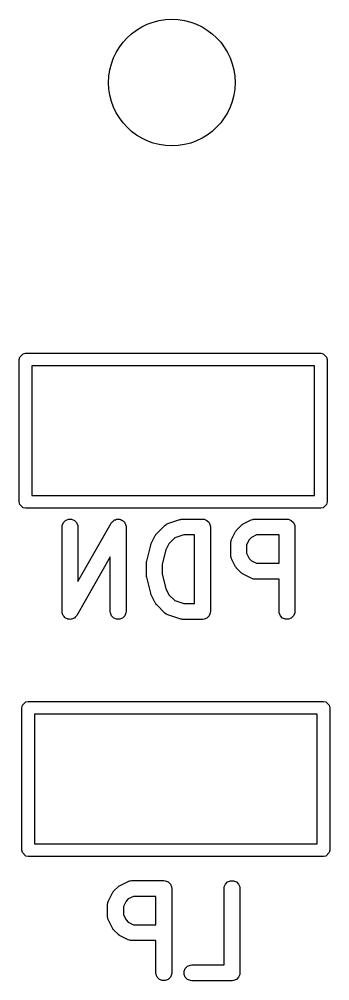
# Model space of a CAD drawing. Extents: x 89 to 178, y -115 to -57.
# Drawn here: x 104.84 to 107.78, y -96.21 to -87.1 of the extents above; entities that cross this region are included whole.
import ezdxf

# ---------------------------------------------------------------- set-up
doc = ezdxf.new("R2010")
doc.units = 0
doc.layers.add('BLACK', color=7, linetype='CONTINUOUS')

msp = doc.modelspace()

# ---------------------------------------------------------------- linework, layer by layer
at = {"layer": 'BLACK', "linetype": 'CONTINUOUS'}
for p, q in [((104.84, -90.325), (104.844567, -90.302039)), ((104.844567, -90.302039), (104.877039, -90.269567)), ((104.877039, -90.269567), (104.9, -90.265)), ((104.9, -90.265), (107.7, -90.265)), ((107.7, -90.265), (107.722961, -90.269567)), ((107.722961, -90.269567), (107.755433, -90.302039)), ((107.755433, -90.302039), (107.76, -90.325)), ((104.84, -91.675), (104.84, -90.325)), ((104.96, -90.385), (104.96, -91.615)), ((107.64, -90.385), (104.96, -90.385)), ((107.64, -91.615), (107.64, -90.385)), ((107.76, -90.325), (107.76, -91.675)), ((104.96, -91.615), (107.64, -91.615)), ((104.844567, -91.697961), (104.84, -91.675)), ((104.877039, -91.730433), (104.844567, -91.697961)), ((104.9, -91.735), (104.877039, -91.730433)), ((107.7, -91.735), (104.9, -91.735)), ((107.722961, -91.730433), (107.7, -91.735)), ((107.755433, -91.697961), (107.722961, -91.730433)), ((107.76, -91.675), (107.755433, -91.697961)), ((105.259067, -91.870627), (105.279759, -91.849935)), ((105.279759, -91.849935), (105.306795, -91.838736)), ((105.306795, -91.838736), (105.336059, -91.838736)), ((105.336059, -91.838736), (105.363095, -91.849935)), ((105.363095, -91.849935), (105.383787, -91.870627)), ((105.72985, -91.856986), (105.736902, -91.849935)), ((105.736902, -91.849935), (105.74132, -91.848104)), ((105.74132, -91.848104), (105.7451, -91.845178)), ((105.7451, -91.845178), (105.754721, -91.842553)), ((105.754721, -91.842553), (105.763938, -91.838736)), ((105.763938, -91.838736), (105.768719, -91.838736)), ((105.768719, -91.838736), (105.773331, -91.837478)), ((105.773331, -91.837478), (105.783228, -91.838736)), ((105.783228, -91.838736), (105.793202, -91.838736)), ((105.793202, -91.838736), (105.797617, -91.840565)), ((105.797617, -91.840565), (105.802361, -91.841168)), ((105.802361, -91.841168), (105.811025, -91.846118)), ((105.811025, -91.846118), (105.820238, -91.849935)), ((105.820238, -91.849935), (105.823616, -91.853313)), ((106.250091, -91.879239), (106.364377, -91.841144)), ((106.364377, -91.841144), (106.37163, -91.839494)), ((106.37163, -91.839494), (106.373462, -91.838736)), ((106.373462, -91.838736), (106.376116, -91.838474)), ((106.376116, -91.838474), (106.378714, -91.837884)), ((106.378714, -91.837884), (106.380688, -91.838024)), ((106.380688, -91.838024), (106.388094, -91.837295)), ((106.388094, -91.837295), (106.57857, -91.837295)), ((106.57857, -91.837295), (106.593202, -91.838736)), ((106.593202, -91.838736), (106.620238, -91.849935)), ((106.620238, -91.849935), (106.64093, -91.870627)), ((106.964077, -91.883308), (107.040267, -91.845213)), ((107.040267, -91.845213), (107.053999, -91.839958)), ((107.053999, -91.839958), (107.056686, -91.839767)), ((107.056686, -91.839767), (107.059176, -91.838736)), ((107.059176, -91.838736), (107.073808, -91.837295)), ((107.073808, -91.837295), (107.37857, -91.837295)), ((107.37857, -91.837295), (107.393202, -91.838736)), ((107.393202, -91.838736), (107.420238, -91.849935)), ((107.420238, -91.849935), (107.44093, -91.870627)), ((105.246427, -91.912295), (105.247868, -91.897663)), ((105.246427, -92.712295), (105.246427, -91.912295)), ((105.247868, -91.897663), (105.259067, -91.870627)), ((105.383787, -91.870627), (105.394986, -91.897663)), ((105.394986, -91.897663), (105.396427, -91.912295)), ((105.396427, -92.429878), (105.713452, -91.875085)), ((105.396427, -91.912295), (105.396427, -92.429878)), ((105.713452, -91.875085), (105.71564, -91.872001)), ((105.71564, -91.872001), (105.71621, -91.870627)), ((105.71621, -91.870627), (105.717609, -91.869227)), ((105.717609, -91.869227), (105.721962, -91.863095)), ((105.721962, -91.863095), (105.72985, -91.856986)), ((105.823616, -91.853313), (105.82777, -91.855687)), ((105.82777, -91.855687), (105.833879, -91.863576)), ((105.833879, -91.863576), (105.84093, -91.870627)), ((105.84093, -91.870627), (105.842759, -91.875043)), ((105.842759, -91.875043), (105.845687, -91.878824)), ((105.845687, -91.878824), (105.848311, -91.888447)), ((105.848311, -91.888447), (105.852129, -91.897663)), ((105.852129, -91.897663), (105.852865, -91.905145)), ((105.852865, -91.905145), (105.853387, -91.907056)), ((105.853387, -91.907056), (105.853199, -91.908531)), ((105.853199, -91.908531), (105.85357, -91.912295)), ((105.85357, -91.912295), (105.85357, -92.712295)), ((106.144585, -91.973547), (106.220775, -91.897357)), ((106.220775, -91.897357), (106.23214, -91.888029)), ((106.23214, -91.888029), (106.234632, -91.886996)), ((106.234632, -91.886996), (106.236666, -91.885233)), ((106.236666, -91.885233), (106.250091, -91.879239)), ((106.64093, -91.870627), (106.652129, -91.897663)), ((106.652129, -91.897663), (106.65357, -91.912295)), ((106.65357, -91.912295), (106.65357, -92.712295)), ((106.898854, -91.944755), (106.900274, -91.942501)), ((106.900274, -91.942501), (106.901769, -91.941204)), ((106.901769, -91.941204), (106.90649, -91.935452)), ((106.90649, -91.935452), (106.944585, -91.897357)), ((106.944585, -91.897357), (106.950334, -91.892638)), ((106.950334, -91.892638), (106.951634, -91.89114)), ((106.951634, -91.89114), (106.953893, -91.889718)), ((106.953893, -91.889718), (106.95595, -91.88803)), ((106.95595, -91.88803), (106.957777, -91.887272)), ((106.957777, -91.887272), (106.964077, -91.883308)), ((107.44093, -91.870627), (107.452129, -91.897663)), ((107.452129, -91.897663), (107.45357, -91.912295)), ((107.45357, -91.912295), (107.45357, -92.712295)), ((106.092441, -92.06923), (106.130536, -91.993039)), ((106.130536, -91.993039), (106.1345, -91.986739)), ((106.1345, -91.986739), (106.135258, -91.984912)), ((106.135258, -91.984912), (106.136946, -91.982855)), ((106.136946, -91.982855), (106.138368, -91.980596)), ((106.138368, -91.980596), (106.139866, -91.979296)), ((106.139866, -91.979296), (106.144585, -91.973547)), ((106.314321, -92.015942), (106.259257, -92.071006)), ((106.400264, -91.987295), (106.314321, -92.015942)), ((106.50357, -91.987295), (106.400264, -91.987295)), ((106.50357, -92.637295), (106.50357, -91.987295)), ((106.84909, -92.044866), (106.854345, -92.031135)), ((106.854345, -92.031135), (106.892441, -91.954944)), ((106.892441, -91.954944), (106.896404, -91.948647)), ((106.896404, -91.948647), (106.897163, -91.946817)), ((106.897163, -91.946817), (106.898854, -91.944755)), ((107.021162, -92.032911), (106.996427, -92.082381)), ((107.042045, -92.012029), (107.021162, -92.032911)), ((107.091513, -91.987295), (107.042045, -92.012029)), ((107.30357, -91.987295), (107.091513, -91.987295)), ((107.30357, -92.256342), (107.30357, -91.987295)), ((106.048666, -92.236961), (106.086762, -92.08458)), ((106.086762, -92.08458), (106.087147, -92.0835)), ((106.087147, -92.0835), (106.087186, -92.082962)), ((106.087186, -92.082962), (106.08951, -92.076886)), ((106.08951, -92.076886), (106.091709, -92.070735)), ((106.091709, -92.070735), (106.092031, -92.070299)), ((106.092031, -92.070299), (106.092441, -92.06923)), ((106.259257, -92.071006), (106.230287, -92.128946)), ((106.846427, -92.064676), (106.847868, -92.050044)), ((106.846427, -92.178961), (106.846427, -92.064676)), ((106.847868, -92.050044), (106.848898, -92.047555)), ((106.848898, -92.047555), (106.84909, -92.044866)), ((106.996427, -92.082381), (106.996427, -92.161255)), ((105.70357, -92.194711), (105.386545, -92.749505)), ((105.70357, -92.712295), (105.70357, -92.194711)), ((106.230287, -92.128946), (106.196427, -92.264387)), ((106.847868, -92.193593), (106.846427, -92.178961)), ((106.848898, -92.196081), (106.847868, -92.193593)), ((106.84909, -92.198771), (106.848898, -92.196081)), ((106.854345, -92.212502), (106.84909, -92.198771)), ((106.892441, -92.288693), (106.854345, -92.212502)), ((106.996427, -92.161255), (107.021162, -92.210725)), ((107.021162, -92.210725), (107.042045, -92.231608)), ((106.046427, -92.255152), (106.046678, -92.252598)), ((106.046427, -92.369438), (106.046427, -92.255152)), ((106.046516, -92.251506), (106.047325, -92.246031)), ((106.046678, -92.252598), (106.046516, -92.251506)), ((106.047325, -92.246031), (106.047868, -92.24052)), ((106.047868, -92.24052), (106.04829, -92.239499)), ((106.04829, -92.239499), (106.048666, -92.236961)), ((106.196427, -92.264387), (106.196427, -92.360202)), ((106.896404, -92.294989), (106.892441, -92.288693)), ((106.897163, -92.29682), (106.896404, -92.294989)), ((106.898854, -92.298881), (106.897163, -92.29682)), ((106.900274, -92.301136), (106.898854, -92.298881)), ((106.901769, -92.302432), (106.900274, -92.301136)), ((106.90649, -92.308185), (106.901769, -92.302432)), ((107.042045, -92.231608), (107.091513, -92.256342)), ((107.091513, -92.256342), (107.30357, -92.256342)), ((106.046678, -92.371991), (106.046427, -92.369438)), ((106.046516, -92.373084), (106.046678, -92.371991)), ((106.047325, -92.378558), (106.046516, -92.373084)), ((106.047868, -92.38407), (106.047325, -92.378558)), ((106.04829, -92.38509), (106.047868, -92.38407)), ((106.048666, -92.387629), (106.04829, -92.38509)), ((106.086762, -92.54001), (106.048666, -92.387629)), ((106.196427, -92.360202), (106.230287, -92.495642)), ((106.944585, -92.34628), (106.90649, -92.308185)), ((106.950334, -92.350998), (106.944585, -92.34628)), ((106.951634, -92.352497), (106.950334, -92.350998)), ((106.953893, -92.353918), (106.951634, -92.352497)), ((106.95595, -92.355607), (106.953893, -92.353918)), ((106.957777, -92.356364), (106.95595, -92.355607)), ((106.964077, -92.360329), (106.957777, -92.356364)), ((107.040267, -92.398424), (106.964077, -92.360329)), ((107.053999, -92.403679), (107.040267, -92.398424)), ((107.056686, -92.403869), (107.053999, -92.403679)), ((107.059176, -92.404901), (107.056686, -92.403869)), ((107.073808, -92.406342), (107.059176, -92.404901)), ((107.30357, -92.406342), (107.073808, -92.406342)), ((107.30357, -92.712295), (107.30357, -92.406342)), ((106.087147, -92.541089), (106.086762, -92.54001)), ((106.087186, -92.541628), (106.087147, -92.541089)), ((106.08951, -92.547703), (106.087186, -92.541628)), ((106.091709, -92.553855), (106.08951, -92.547703)), ((106.092031, -92.55429), (106.091709, -92.553855)), ((106.092441, -92.55536), (106.092031, -92.55429)), ((106.130536, -92.63155), (106.092441, -92.55536)), ((106.230287, -92.495642), (106.259257, -92.553582)), ((106.259257, -92.553582), (106.314322, -92.608648)), ((106.134499, -92.637846), (106.130536, -92.63155)), ((106.135257, -92.639676), (106.134499, -92.637846)), ((106.136946, -92.641734), (106.135257, -92.639676)), ((106.138368, -92.643993), (106.136946, -92.641734)), ((106.139866, -92.645292), (106.138368, -92.643993)), ((106.144585, -92.651042), (106.139866, -92.645292)), ((106.220775, -92.727233), (106.144585, -92.651042)), ((106.314322, -92.608648), (106.400264, -92.637295)), ((106.400264, -92.637295), (106.50357, -92.637295)), ((105.246797, -92.716058), (105.246427, -92.712295)), ((105.24661, -92.717534), (105.246797, -92.716058)), ((105.247131, -92.719444), (105.24661, -92.717534)), ((105.247868, -92.726927), (105.247131, -92.719444)), ((105.251685, -92.736142), (105.247868, -92.726927)), ((105.25431, -92.745766), (105.251685, -92.736142)), ((105.257237, -92.749546), (105.25431, -92.745766)), ((105.259067, -92.753963), (105.257237, -92.749546)), ((105.266117, -92.761013), (105.259067, -92.753963)), ((105.272227, -92.768903), (105.266117, -92.761013)), ((105.378035, -92.761495), (105.370145, -92.767604)), ((105.382387, -92.755362), (105.378035, -92.761495)), ((105.383787, -92.753963), (105.382387, -92.755362)), ((105.384356, -92.752588), (105.383787, -92.753963)), ((105.386545, -92.749505), (105.384356, -92.752588)), ((105.705011, -92.726927), (105.70357, -92.712295)), ((105.71621, -92.753963), (105.705011, -92.726927)), ((105.736902, -92.774655), (105.71621, -92.753963)), ((105.84093, -92.753963), (105.820238, -92.774655)), ((105.852129, -92.726927), (105.84093, -92.753963)), ((105.85357, -92.712295), (105.852129, -92.726927)), ((106.23214, -92.73656), (106.220775, -92.727233)), ((106.23463, -92.737591), (106.23214, -92.73656)), ((106.236666, -92.739357), (106.23463, -92.737591)), ((106.250091, -92.745351), (106.236666, -92.739357)), ((106.364377, -92.783446), (106.250091, -92.745351)), ((106.64093, -92.753963), (106.620238, -92.774655)), ((106.652129, -92.726927), (106.64093, -92.753963)), ((106.65357, -92.712295), (106.652129, -92.726927)), ((107.305011, -92.726927), (107.30357, -92.712295)), ((107.31621, -92.753963), (107.305011, -92.726927)), ((107.336902, -92.774655), (107.31621, -92.753963)), ((107.44093, -92.753963), (107.420238, -92.774655)), ((107.452129, -92.726927), (107.44093, -92.753963)), ((107.45357, -92.712295), (107.452129, -92.726927)), ((105.27638, -92.771276), (105.272227, -92.768903)), ((105.279759, -92.774655), (105.27638, -92.771276)), ((105.288971, -92.778471), (105.279759, -92.774655)), ((105.297636, -92.783422), (105.288971, -92.778471)), ((105.302379, -92.784024), (105.297636, -92.783422)), ((105.306795, -92.785854), (105.302379, -92.784024)), ((105.316769, -92.785854), (105.306795, -92.785854)), ((105.326666, -92.787112), (105.316769, -92.785854)), ((105.331278, -92.785854), (105.326666, -92.787112)), ((105.336059, -92.785854), (105.331278, -92.785854)), ((105.345274, -92.782036), (105.336059, -92.785854)), ((105.354898, -92.779412), (105.345274, -92.782036)), ((105.358678, -92.776484), (105.354898, -92.779412)), ((105.363095, -92.774655), (105.358678, -92.776484)), ((105.370145, -92.767604), (105.363095, -92.774655)), ((105.763938, -92.785854), (105.736902, -92.774655)), ((105.793202, -92.785854), (105.763938, -92.785854)), ((105.820238, -92.774655), (105.793202, -92.785854)), ((106.37163, -92.785095), (106.364377, -92.783446)), ((106.373462, -92.785854), (106.37163, -92.785095)), ((106.376116, -92.786115), (106.373462, -92.785854)), ((106.378714, -92.786706), (106.376116, -92.786115)), ((106.380688, -92.786565), (106.378714, -92.786706)), ((106.388094, -92.787295), (106.380688, -92.786565)), ((106.57857, -92.787295), (106.388094, -92.787295)), ((106.593202, -92.785854), (106.57857, -92.787295)), ((106.620238, -92.774655), (106.593202, -92.785854)), ((107.363938, -92.785854), (107.336902, -92.774655)), ((107.393202, -92.785854), (107.363938, -92.785854)), ((107.420238, -92.774655), (107.393202, -92.785854)), ((104.869567, -93.602039), (104.902039, -93.569567)), ((104.902039, -93.569567), (104.925, -93.565)), ((104.925, -93.565), (107.725, -93.565)), ((107.725, -93.565), (107.747961, -93.569567)), ((107.747961, -93.569567), (107.780433, -93.602039)), ((104.865, -93.625), (104.869567, -93.602039)), ((104.865, -94.975), (104.865, -93.625)), ((107.780433, -93.602039), (107.785, -93.625)), ((107.785, -93.625), (107.785, -94.975)), ((104.985, -93.685), (104.985, -94.915)), ((107.665, -93.685), (104.985, -93.685)), ((107.665, -94.915), (107.665, -93.685)), ((104.985, -94.915), (107.665, -94.915)), ((104.869567, -94.997961), (104.865, -94.975)), ((104.902039, -95.030433), (104.869567, -94.997961)), ((104.925, -95.035), (104.902039, -95.030433)), ((107.725, -95.035), (104.925, -95.035)), ((107.747961, -95.030433), (107.725, -95.035)), ((107.780433, -94.997961), (107.747961, -95.030433)), ((107.785, -94.975), (107.780433, -94.997961)), ((105.786036, -95.314718), (105.788093, -95.31303)), ((105.788093, -95.31303), (105.78992, -95.312272)), ((105.78992, -95.312272), (105.79622, -95.308308)), ((105.79622, -95.308308), (105.87241, -95.270213)), ((105.87241, -95.270213), (105.886142, -95.264958)), ((105.886142, -95.264958), (105.888829, -95.264767)), ((105.888829, -95.264767), (105.891319, -95.263736)), ((105.891319, -95.263736), (105.905951, -95.262295)), ((105.905951, -95.262295), (106.210713, -95.262295)), ((106.210713, -95.262295), (106.225345, -95.263736)), ((106.225345, -95.263736), (106.252381, -95.274935)), ((106.252381, -95.274935), (106.273073, -95.295627)), ((106.273073, -95.295627), (106.284272, -95.322663)), ((106.784773, -95.322663), (106.795972, -95.295627)), ((106.795972, -95.295627), (106.816664, -95.274935)), ((106.816664, -95.274935), (106.8437, -95.263736)), ((106.8437, -95.263736), (106.872964, -95.263736)), ((106.872964, -95.263736), (106.9, -95.274935)), ((106.9, -95.274935), (106.920692, -95.295627)), ((106.920692, -95.295627), (106.931891, -95.322663)), ((105.686488, -95.456135), (105.724584, -95.379944)), ((105.724584, -95.379944), (105.728547, -95.373647)), ((105.728547, -95.373647), (105.729306, -95.371817)), ((105.729306, -95.371817), (105.730997, -95.369755)), ((105.730997, -95.369755), (105.732417, -95.367501)), ((105.732417, -95.367501), (105.733912, -95.366204)), ((105.733912, -95.366204), (105.738633, -95.360452)), ((105.738633, -95.360452), (105.776728, -95.322357)), ((105.776728, -95.322357), (105.782477, -95.317638)), ((105.782477, -95.317638), (105.783777, -95.31614)), ((105.783777, -95.31614), (105.786036, -95.314718)), ((106.284272, -95.322663), (106.285713, -95.337295)), ((106.285713, -95.337295), (106.285713, -96.137295)), ((106.783332, -95.337295), (106.784773, -95.322663)), ((106.783332, -96.062295), (106.783332, -95.337295)), ((106.931891, -95.322663), (106.933332, -95.337295)), ((106.933332, -95.337295), (106.933332, -96.137295)), ((105.67857, -95.489676), (105.680011, -95.475044)), ((105.67857, -95.603961), (105.67857, -95.489676)), ((105.680011, -95.475044), (105.681041, -95.472555)), ((105.681041, -95.472555), (105.681233, -95.469866)), ((105.681233, -95.469866), (105.686488, -95.456135)), ((105.853305, -95.457911), (105.82857, -95.507381)), ((105.874188, -95.437029), (105.853305, -95.457911)), ((105.923656, -95.412295), (105.874188, -95.437029)), ((106.135713, -95.412295), (105.923656, -95.412295)), ((106.135713, -95.681342), (106.135713, -95.412295)), ((105.82857, -95.507381), (105.82857, -95.586255)), ((105.82857, -95.586255), (105.853305, -95.635725)), ((105.680011, -95.618593), (105.67857, -95.603961)), ((105.681041, -95.621081), (105.680011, -95.618593)), ((105.681233, -95.623771), (105.681041, -95.621081)), ((105.686488, -95.637502), (105.681233, -95.623771)), ((105.724584, -95.713693), (105.686488, -95.637502)), ((105.853305, -95.635725), (105.874188, -95.656608)), ((105.874188, -95.656608), (105.923656, -95.681342)), ((105.728547, -95.719989), (105.724584, -95.713693)), ((105.729306, -95.72182), (105.728547, -95.719989)), ((105.730997, -95.723881), (105.729306, -95.72182)), ((105.732417, -95.726136), (105.730997, -95.723881)), ((105.733912, -95.727432), (105.732417, -95.726136)), ((105.738633, -95.733185), (105.733912, -95.727432)), ((105.776728, -95.77128), (105.738633, -95.733185)), ((105.923656, -95.681342), (106.135713, -95.681342)), ((105.782477, -95.775998), (105.776728, -95.77128)), ((105.783777, -95.777497), (105.782477, -95.775998)), ((105.786036, -95.778918), (105.783777, -95.777497)), ((105.788093, -95.780607), (105.786036, -95.778918)), ((105.78992, -95.781364), (105.788093, -95.780607)), ((105.79622, -95.785329), (105.78992, -95.781364)), ((105.87241, -95.823424), (105.79622, -95.785329)), ((105.886142, -95.828679), (105.87241, -95.823424)), ((105.888829, -95.828869), (105.886142, -95.828679)), ((105.891319, -95.829901), (105.888829, -95.828869)), ((105.905951, -95.831342), (105.891319, -95.829901)), ((106.135713, -95.831342), (105.905951, -95.831342)), ((106.135713, -96.137295), (106.135713, -95.831342)), ((106.403821, -96.122663), (106.41502, -96.095627)), ((106.403821, -96.151927), (106.403821, -96.122663)), ((106.41502, -96.095627), (106.435712, -96.074935)), ((106.435712, -96.074935), (106.462748, -96.063736)), ((106.462748, -96.063736), (106.47738, -96.062295)), ((106.47738, -96.062295), (106.783332, -96.062295)), ((106.137154, -96.151927), (106.135713, -96.137295)), ((106.148353, -96.178963), (106.137154, -96.151927)), ((106.169045, -96.199655), (106.148353, -96.178963)), ((106.196081, -96.210854), (106.169045, -96.199655)), ((106.225345, -96.210854), (106.196081, -96.210854)), ((106.252381, -96.199655), (106.225345, -96.210854)), ((106.273073, -96.178963), (106.252381, -96.199655)), ((106.284272, -96.151927), (106.273073, -96.178963)), ((106.285713, -96.137295), (106.284272, -96.151927)), ((106.41502, -96.178963), (106.403821, -96.151927)), ((106.435712, -96.199655), (106.41502, -96.178963)), ((106.462748, -96.210854), (106.435712, -96.199655)), ((106.47738, -96.212295), (106.462748, -96.210854)), ((106.858332, -96.212295), (106.47738, -96.212295)), ((106.872964, -96.210854), (106.858332, -96.212295)), ((106.9, -96.199655), (106.872964, -96.210854)), ((106.920692, -96.178963), (106.9, -96.199655)), ((106.931891, -96.151927), (106.920692, -96.178963)), ((106.933332, -96.137295), (106.931891, -96.151927))]:
    msp.add_line(p, q, dxfattribs=at)
at = {"layer": 'BLACK'}
msp.add_circle((106.2875, -87.7), 0.6, dxfattribs=at)
msp.add_circle((106.2875, -87.7), 0.6, dxfattribs=at)
msp.add_circle((106.2875, -87.7), 0.6, dxfattribs=at)

doc.saveas('drawing.dxf')
